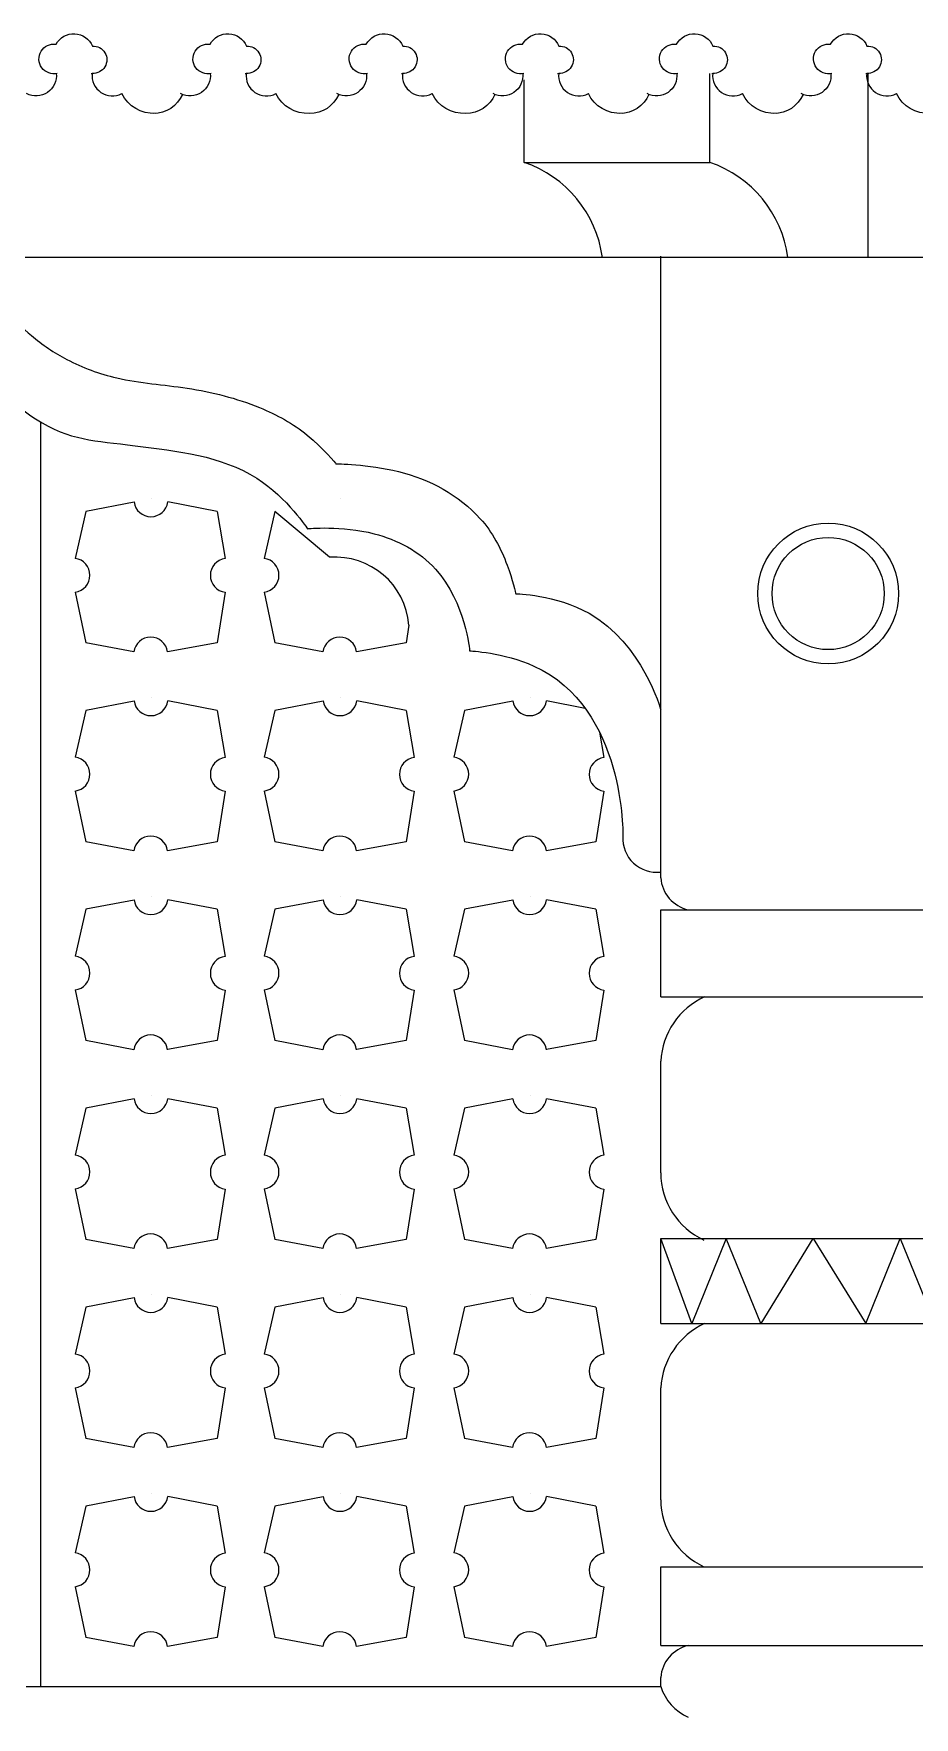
# Model space of a CAD drawing. Header units: millimetres. Extents: x 2399 to 111977, y 1313 to 59551.
# Drawn here: x 42923 to 43914, y 44664 to 46559 of the extents above; entities that cross this region are included whole.
import ezdxf

# ---------------------------------------------------------------- set-up
doc = ezdxf.new("R2010")
doc.units = ezdxf.units.MM
doc.layers.add('main line', color=7, linetype='Continuous', lineweight=13)

msp = doc.modelspace()

# ---------------------------------------------------------------- linework, layer by layer
at = {"layer": 'main line', "color": 7, "linetype": 'Continuous', "lineweight": 13}
for p, q in [((43474.8428, 46414.4103), (43474.8428, 46507.276)), ((43683.7871, 46414.4103), (43683.7871, 46514.6325)), ((43862.0042, 46307.3923), (43862.0042, 46514.6325)), ((43474.8428, 46414.4103), (43683.7871, 46414.4103)), ((45618.0583, 46307.3923), (40149.5606, 46307.3923)), ((43628.5248, 45608.6844), (43628.5248, 46308.781)), ((42930.4951, 46121.9762), (42930.4951, 44698.128)), ((43035.6518, 46031.7514), (42981.2079, 46021.3041)), ((43055.2263, 46035.5075), (43055.1474, 46035.4924)), ((43129.0868, 46021.3041), (43073.6115, 46031.972)), ((43268.0733, 46035.5075), (43267.9944, 46035.4924)), ((42981.2079, 46021.3041), (42969.3229, 45968.5115)), ((43129.0868, 46021.3041), (43138.1285, 45968.2916)), ((43194.055, 46021.3041), (43182.1699, 45968.5115)), ((43255.6748, 45969.6959), (43194.055, 46021.3041)), ((42969.3229, 45930.5208), (42981.2079, 45873.4252)), ((43138.1285, 45930.3009), (43129.0868, 45873.4252)), ((43182.1699, 45930.5208), (43194.055, 45873.4252)), ((43345.1157, 45893.4404), (43341.9339, 45873.4252)), ((43035.4099, 45863.2325), (42981.2079, 45873.4252)), ((43129.0868, 45873.4252), (43073.3907, 45863.2566)), ((43248.2569, 45863.2325), (43194.055, 45873.4252)), ((43341.9339, 45873.4252), (43286.2378, 45863.2566)), ((43035.6518, 45807.7782), (42981.2079, 45797.331)), ((43055.2263, 45811.5344), (43055.1474, 45811.5193)), ((43129.0868, 45797.331), (43073.6115, 45807.9989)), ((43248.4989, 45807.7782), (43194.055, 45797.331)), ((43268.0733, 45811.5344), (43267.9944, 45811.5193)), ((43341.9339, 45797.331), (43286.4585, 45807.9989)), ((43462.0617, 45807.7782), (43407.6178, 45797.331)), ((43481.6361, 45811.5344), (43481.5572, 45811.5193)), ((43543.5405, 45799.6301), (43500.0213, 45807.9989)), ((42981.2079, 45797.331), (42969.3229, 45744.5384)), ((43129.0868, 45797.331), (43138.1285, 45744.3185)), ((43194.055, 45797.331), (43182.1699, 45744.5384)), ((43341.9339, 45797.331), (43350.9755, 45744.3185)), ((43407.6178, 45797.331), (43395.7327, 45744.5384)), ((43559.6765, 45772.8238), (43564.5383, 45744.3185)), ((42969.3229, 45706.5477), (42981.2079, 45649.452)), ((43182.1699, 45706.5477), (43194.055, 45649.452)), ((43395.7327, 45706.5477), (43407.6178, 45649.452)), ((43138.1285, 45706.3278), (43129.0868, 45649.452)), ((43350.9755, 45706.3278), (43341.9339, 45649.452)), ((43564.5383, 45706.3278), (43555.4967, 45649.452)), ((43035.4099, 45639.2594), (42981.2079, 45649.452)), ((43129.0868, 45649.452), (43073.3907, 45639.2834)), ((43248.2569, 45639.2594), (43194.055, 45649.452)), ((43341.9339, 45649.452), (43286.2378, 45639.2834)), ((43461.8197, 45639.2594), (43407.6178, 45649.452)), ((43555.4967, 45649.452), (43499.8006, 45639.2834)), ((43035.6518, 45583.8051), (42981.2079, 45573.3578)), ((43055.2263, 45587.5613), (43055.1474, 45587.5461)), ((43129.0868, 45573.3578), (43073.6115, 45584.0258)), ((43248.4989, 45583.8051), (43194.055, 45573.3578)), ((43268.0733, 45587.5613), (43267.9944, 45587.5461)), ((43341.9339, 45573.3578), (43286.4585, 45584.0258)), ((43462.0617, 45583.8051), (43407.6178, 45573.3578)), ((43481.6361, 45587.5613), (43481.5572, 45587.5461)), ((43555.4967, 45573.3578), (43500.0213, 45584.0258)), ((42981.2079, 45573.3578), (42969.3229, 45520.5653)), ((43129.0868, 45573.3578), (43138.1285, 45520.3454)), ((43194.055, 45573.3578), (43182.1699, 45520.5653)), ((43341.9339, 45573.3578), (43350.9755, 45520.3454)), ((43407.6178, 45573.3578), (43395.7327, 45520.5653)), ((43555.4967, 45573.3578), (43564.5383, 45520.3454)), ((43628.5248, 45474.8649), (43628.5248, 45572.78)), ((43628.5248, 45474.8649), (43628.5248, 45572.78)), ((43628.5248, 45572.78), (43971.9578, 45572.78)), ((42969.3229, 45482.5746), (42981.2079, 45425.4789)), ((43138.1285, 45482.3547), (43129.0868, 45425.4789)), ((43182.1699, 45482.5746), (43194.055, 45425.4789)), ((43350.9755, 45482.3547), (43341.9339, 45425.4789)), ((43395.7327, 45482.5746), (43407.6178, 45425.4789)), ((43564.5383, 45482.3547), (43555.4967, 45425.4789)), ((43628.5248, 45474.8649), (43971.9578, 45474.8649)), ((43035.4099, 45415.2863), (42981.2079, 45425.4789)), ((43129.0868, 45425.4789), (43073.3907, 45415.3103)), ((43248.2569, 45415.2863), (43194.055, 45425.4789)), ((43341.9339, 45425.4789), (43286.2378, 45415.3103)), ((43461.8197, 45415.2863), (43407.6178, 45425.4789)), ((43555.4967, 45425.4789), (43499.8006, 45415.3103)), ((43628.5248, 45276.5234), (43628.5248, 45402.3183)), ((43628.5248, 45276.5234), (43628.5248, 45402.3183)), ((42981.2079, 45349.3847), (42969.3229, 45296.5921)), ((43035.6518, 45359.832), (42981.2079, 45349.3847)), ((43055.2263, 45363.5882), (43055.1474, 45363.573)), ((43129.0868, 45349.3847), (43073.6115, 45360.0527)), ((43129.0868, 45349.3847), (43138.1285, 45296.3722)), ((43194.055, 45349.3847), (43182.1699, 45296.5921)), ((43248.4989, 45359.832), (43194.055, 45349.3847)), ((43268.0733, 45363.5882), (43267.9944, 45363.573)), ((43341.9339, 45349.3847), (43286.4585, 45360.0527)), ((43341.9339, 45349.3847), (43350.9755, 45296.3722)), ((43407.6178, 45349.3847), (43395.7327, 45296.5921)), ((43462.0617, 45359.832), (43407.6178, 45349.3847)), ((43481.6361, 45363.5882), (43481.5572, 45363.573)), ((43555.4967, 45349.3847), (43500.0213, 45360.0527)), ((43555.4967, 45349.3847), (43564.5383, 45296.3722)), ((42969.3229, 45258.6014), (42981.2079, 45201.5058)), ((43138.1285, 45258.3815), (43129.0868, 45201.5058)), ((43182.1699, 45258.6014), (43194.055, 45201.5058)), ((43350.9755, 45258.3815), (43341.9339, 45201.5058)), ((43395.7327, 45258.6014), (43407.6178, 45201.5058)), ((43564.5383, 45258.3815), (43555.4967, 45201.5058)), ((43035.4099, 45191.3131), (42981.2079, 45201.5058)), ((43129.0868, 45201.5058), (43073.3907, 45191.3372)), ((43248.2569, 45191.3131), (43194.055, 45201.5058)), ((43341.9339, 45201.5058), (43286.2378, 45191.3372)), ((43461.8197, 45191.3131), (43407.6178, 45201.5058)), ((43555.4967, 45201.5058), (43499.8006, 45191.3372)), ((43628.5248, 45106.9526), (43628.5248, 45202.6349)), ((43663.5124, 45106.9526), (43628.5248, 45202.6349)), ((43628.5248, 45106.9526), (43628.5248, 45202.6349)), ((43628.5248, 45202.6349), (43971.9578, 45202.6349)), ((43702.2824, 45202.6349), (43663.5124, 45106.9526)), ((43741.0523, 45106.9526), (43702.2824, 45202.6349)), ((43741.6292, 45106.9526), (43800.2413, 45202.6349)), ((43800.2413, 45202.6349), (43859.4302, 45106.9526)), ((43859.4302, 45106.9526), (43898.2002, 45202.6349)), ((43898.2002, 45202.6349), (43936.9701, 45106.9526)), ((43055.2263, 45139.615), (43055.1474, 45139.5999)), ((43268.0733, 45139.615), (43267.9944, 45139.5999)), ((43481.6361, 45139.615), (43481.5572, 45139.5999)), ((42981.2079, 45125.4116), (42969.3229, 45072.619)), ((43035.6518, 45135.8589), (42981.2079, 45125.4116)), ((43129.0868, 45125.4116), (43073.6115, 45136.0795)), ((43129.0868, 45125.4116), (43138.1285, 45072.3991)), ((43194.055, 45125.4116), (43182.1699, 45072.619)), ((43248.4989, 45135.8589), (43194.055, 45125.4116)), ((43341.9339, 45125.4116), (43286.4585, 45136.0795)), ((43341.9339, 45125.4116), (43350.9755, 45072.3991)), ((43407.6178, 45125.4116), (43395.7327, 45072.619)), ((43462.0617, 45135.8589), (43407.6178, 45125.4116)), ((43555.4967, 45125.4116), (43500.0213, 45136.0795)), ((43555.4967, 45125.4116), (43564.5383, 45072.3991)), ((43628.5248, 45106.9526), (43971.9578, 45106.9526)), ((42969.3229, 45034.6283), (42981.2079, 44977.5327)), ((43138.1285, 45034.4084), (43129.0868, 44977.5327)), ((43182.1699, 45034.6283), (43194.055, 44977.5327)), ((43350.9755, 45034.4084), (43341.9339, 44977.5327)), ((43395.7327, 45034.6283), (43407.6178, 44977.5327)), ((43564.5383, 45034.4084), (43555.4967, 44977.5327)), ((43628.5248, 44908.6111), (43628.5248, 45034.406)), ((43628.5248, 44908.6111), (43628.5248, 45034.406)), ((43035.4099, 44967.34), (42981.2079, 44977.5327)), ((43129.0868, 44977.5327), (43073.3907, 44967.3641)), ((43248.2569, 44967.34), (43194.055, 44977.5327)), ((43341.9339, 44977.5327), (43286.2378, 44967.3641)), ((43461.8197, 44967.34), (43407.6178, 44977.5327)), ((43555.4967, 44977.5327), (43499.8006, 44967.3641)), ((43035.6518, 44911.8857), (42981.2079, 44901.4385)), ((43055.2263, 44915.6419), (43055.1474, 44915.6268)), ((43129.0868, 44901.4385), (43073.6115, 44912.1064)), ((43248.4989, 44911.8857), (43194.055, 44901.4385)), ((43268.0733, 44915.6419), (43267.9944, 44915.6268)), ((43341.9339, 44901.4385), (43286.4585, 44912.1064)), ((43462.0617, 44911.8857), (43407.6178, 44901.4385)), ((43481.6361, 44915.6419), (43481.5572, 44915.6268)), ((43555.4967, 44901.4385), (43500.0213, 44912.1064)), ((42981.2079, 44901.4385), (42969.3229, 44848.6459)), ((43129.0868, 44901.4385), (43138.1285, 44848.426)), ((43194.055, 44901.4385), (43182.1699, 44848.6459)), ((43341.9339, 44901.4385), (43350.9755, 44848.426)), ((43407.6178, 44901.4385), (43395.7327, 44848.6459)), ((43555.4967, 44901.4385), (43564.5383, 44848.426)), ((43628.5248, 44744.3672), (43628.5248, 44833.0405)), ((43628.5248, 44744.3672), (43628.5248, 44833.0405)), ((43628.5248, 44833.0405), (43971.9578, 44833.0405)), ((42969.3229, 44810.6552), (42981.2079, 44753.5595)), ((43138.1285, 44810.4353), (43129.0868, 44753.5595)), ((43182.1699, 44810.6552), (43194.055, 44753.5595)), ((43350.9755, 44810.4353), (43341.9339, 44753.5595)), ((43395.7327, 44810.6552), (43407.6178, 44753.5595)), ((43564.5383, 44810.4353), (43555.4967, 44753.5595)), ((43035.4099, 44743.3669), (42981.2079, 44753.5595)), ((43129.0868, 44753.5595), (43073.3907, 44743.391)), ((43248.2569, 44743.3669), (43194.055, 44753.5595)), ((43341.9339, 44753.5595), (43286.2378, 44743.391)), ((43461.8197, 44743.3669), (43407.6178, 44753.5595)), ((43555.4967, 44753.5595), (43499.8006, 44743.391)), ((43628.5248, 44744.3672), (43971.9578, 44744.3672)), ((43628.5248, 44698.128), (43628.5248, 44708.4628)), ((42914.2119, 44698.128), (43628.5248, 44698.128))]:
    msp.add_line(p, q, dxfattribs=at)
at = {"layer": 'main line', "color": 7, "linetype": 'Continuous', "lineweight": 13, "flags": 128}
for points in [[(42949.2198, 46514.6325, -1.219803903), (42947.7894, 46547.3144, -0.63216014), (42988.7534, 46545.3161, -1.067465283), (42988.5186, 46514.6325, 0.60309642), (43021.9104, 46491.8662)], [(42949.2198, 46514.6325, -1.219803903), (42947.7894, 46547.3144, -0.63216014), (42988.7534, 46545.3161, -1.067465283), (42988.5186, 46514.6325, 0.60309642), (43021.9104, 46491.8662)], [(42949.2198, 46514.6325, -1.219803903), (42947.7894, 46547.3144, -0.63216014), (42988.7534, 46545.3161, -1.067465283), (42988.5186, 46514.6325, 0.60309642), (43021.9104, 46491.8662)], [(42949.2198, 46514.6325, -1.219803903), (42947.7894, 46547.3144, -0.63216014), (42988.7534, 46545.3161, -1.067465283), (42988.5186, 46514.6325, 0.60309642), (43021.9104, 46491.8662)], [(42949.2198, 46514.6325, -1.219803903), (42947.7894, 46547.3144, -0.63216014), (42988.7534, 46545.3161, -1.067465283), (42988.5186, 46514.6325, 0.60309642), (43021.9104, 46491.8662)], [(42949.2198, 46514.6325, -1.219803903), (42947.7894, 46547.3144, -0.63216014), (42988.7534, 46545.3161, -1.067465283), (42988.5186, 46514.6325, 0.60309642), (43021.9104, 46491.8662)], [(43122.6318, 46514.6325, -1.219803903), (43121.2013, 46547.3144, -0.63216014), (43162.1654, 46545.3161, -1.067465283), (43161.9306, 46514.6325, 0.60309642), (43195.3224, 46491.8662)], [(43122.6318, 46514.6325, -1.219803903), (43121.2013, 46547.3144, -0.63216014), (43162.1654, 46545.3161, -1.067465283), (43161.9306, 46514.6325, 0.60309642), (43195.3224, 46491.8662)], [(43122.6318, 46514.6325, -1.219803903), (43121.2013, 46547.3144, -0.63216014), (43162.1654, 46545.3161, -1.067465283), (43161.9306, 46514.6325, 0.60309642), (43195.3224, 46491.8662)], [(43122.6318, 46514.6325, -1.219803903), (43121.2013, 46547.3144, -0.63216014), (43162.1654, 46545.3161, -1.067465283), (43161.9306, 46514.6325, 0.60309642), (43195.3224, 46491.8662)], [(43122.6318, 46514.6325, -1.219803903), (43121.2013, 46547.3144, -0.63216014), (43162.1654, 46545.3161, -1.067465283), (43161.9306, 46514.6325, 0.60309642), (43195.3224, 46491.8662)], [(43122.6318, 46514.6325, -1.219803903), (43121.2013, 46547.3144, -0.63216014), (43162.1654, 46545.3161, -1.067465283), (43161.9306, 46514.6325, 0.60309642), (43195.3224, 46491.8662)], [(43298.4985, 46514.6325, -1.219803903), (43297.068, 46547.3144, -0.63216014), (43338.032, 46545.3161, -1.067465283), (43337.7973, 46514.6325, 0.60309642), (43371.1891, 46491.8662)], [(43298.4985, 46514.6325, -1.219803903), (43297.068, 46547.3144, -0.63216014), (43338.032, 46545.3161, -1.067465283), (43337.7973, 46514.6325, 0.60309642), (43371.1891, 46491.8662)], [(43298.4985, 46514.6325, -1.219803903), (43297.068, 46547.3144, -0.63216014), (43338.032, 46545.3161, -1.067465283), (43337.7973, 46514.6325, 0.60309642), (43371.1891, 46491.8662)], [(43298.4985, 46514.6325, -1.219803903), (43297.068, 46547.3144, -0.63216014), (43338.032, 46545.3161, -1.067465283), (43337.7973, 46514.6325, 0.60309642), (43371.1891, 46491.8662)], [(43298.4985, 46514.6325, -1.219803903), (43297.068, 46547.3144, -0.63216014), (43338.032, 46545.3161, -1.067465283), (43337.7973, 46514.6325, 0.60309642), (43371.1891, 46491.8662)], [(43298.4985, 46514.6325, -1.219803903), (43297.068, 46547.3144, -0.63216014), (43338.032, 46545.3161, -1.067465283), (43337.7973, 46514.6325, 0.60309642), (43371.1891, 46491.8662)], [(43474.3652, 46514.6325, -1.219803903), (43472.9347, 46547.3144, -0.63216014), (43513.8987, 46545.3161, -1.067465283), (43513.664, 46514.6325, 0.60309642), (43547.0557, 46491.8662)], [(43474.3652, 46514.6325, -1.219803903), (43472.9347, 46547.3144, -0.63216014), (43513.8987, 46545.3161, -1.067465283), (43513.664, 46514.6325, 0.60309642), (43547.0557, 46491.8662)], [(43474.3652, 46514.6325, -1.219803903), (43472.9347, 46547.3144, -0.63216014), (43513.8987, 46545.3161, -1.067465283), (43513.664, 46514.6325, 0.60309642), (43547.0557, 46491.8662)], [(43474.3652, 46514.6325, -1.219803903), (43472.9347, 46547.3144, -0.63216014), (43513.8987, 46545.3161, -1.067465283), (43513.664, 46514.6325, 0.60309642), (43547.0557, 46491.8662)], [(43474.3652, 46514.6325, -1.219803903), (43472.9347, 46547.3144, -0.63216014), (43513.8987, 46545.3161, -1.067465283), (43513.664, 46514.6325, 0.60309642), (43547.0557, 46491.8662)], [(43474.3652, 46514.6325, -1.219803903), (43472.9347, 46547.3144, -0.63216014), (43513.8987, 46545.3161, -1.067465283), (43513.664, 46514.6325, 0.60309642), (43547.0557, 46491.8662)], [(43647.7771, 46514.6325, -1.219803903), (43646.3467, 46547.3144, -0.63216014), (43687.3107, 46545.3161, -1.067465283), (43687.0759, 46514.6325, 0.60309642), (43720.4677, 46491.8662)], [(43647.7771, 46514.6325, -1.219803903), (43646.3467, 46547.3144, -0.63216014), (43687.3107, 46545.3161, -1.067465283), (43687.0759, 46514.6325, 0.60309642), (43720.4677, 46491.8662)], [(43647.7771, 46514.6325, -1.219803903), (43646.3467, 46547.3144, -0.63216014), (43687.3107, 46545.3161, -1.067465283), (43687.0759, 46514.6325, 0.60309642), (43720.4677, 46491.8662)], [(43647.7771, 46514.6325, -1.219803903), (43646.3467, 46547.3144, -0.63216014), (43687.3107, 46545.3161, -1.067465283), (43687.0759, 46514.6325, 0.60309642), (43720.4677, 46491.8662)], [(43647.7771, 46514.6325, -1.219803903), (43646.3467, 46547.3144, -0.63216014), (43687.3107, 46545.3161, -1.067465283), (43687.0759, 46514.6325, 0.60309642), (43720.4677, 46491.8662)], [(43647.7771, 46514.6325, -1.219803903), (43646.3467, 46547.3144, -0.63216014), (43687.3107, 46545.3161, -1.067465283), (43687.0759, 46514.6325, 0.60309642), (43720.4677, 46491.8662)], [(43821.1891, 46514.6325, -1.219803903), (43819.7586, 46547.3144, -0.63216014), (43860.7227, 46545.3161, -1.067465283), (43860.4879, 46514.6325, 0.60309642), (43893.8797, 46491.8662)], [(43821.1891, 46514.6325, -1.219803903), (43819.7586, 46547.3144, -0.63216014), (43860.7227, 46545.3161, -1.067465283), (43860.4879, 46514.6325, 0.60309642), (43893.8797, 46491.8662)], [(43821.1891, 46514.6325, -1.219803903), (43819.7586, 46547.3144, -0.63216014), (43860.7227, 46545.3161, -1.067465283), (43860.4879, 46514.6325, 0.60309642), (43893.8797, 46491.8662)], [(43821.1891, 46514.6325, -1.219803903), (43819.7586, 46547.3144, -0.63216014), (43860.7227, 46545.3161, -1.067465283), (43860.4879, 46514.6325, 0.60309642), (43893.8797, 46491.8662)], [(43821.1891, 46514.6325, -1.219803903), (43819.7586, 46547.3144, -0.63216014), (43860.7227, 46545.3161, -1.067465283), (43860.4879, 46514.6325, 0.60309642), (43893.8797, 46491.8662)], [(43821.1891, 46514.6325, -1.219803903), (43819.7586, 46547.3144, -0.63216014), (43860.7227, 46545.3161, -1.067465283), (43860.4879, 46514.6325, 0.60309642), (43893.8797, 46491.8662)], [(42948.0221, 46514.6325, -0.60309642), (42914.6303, 46491.8662)], [(42948.0221, 46514.6325, -0.60309642), (42914.6303, 46491.8662)], [(42948.0221, 46514.6325, -0.60309642), (42914.6303, 46491.8662)], [(42948.0221, 46514.6325, -0.60309642), (42914.6303, 46491.8662)], [(42948.0221, 46514.6325, -0.60309642), (42914.6303, 46491.8662)], [(42948.0221, 46514.6325, -0.60309642), (42914.6303, 46491.8662)], [(42987.3209, 46514.6325, 0.017938026), (42988.4923, 46514.3886)], [(42987.3209, 46514.6325, 0.017938026), (42988.4923, 46514.3886)], [(42987.3209, 46514.6325, 0.017938026), (42988.4923, 46514.3886)], [(42987.3209, 46514.6325, 0.017938026), (42988.4923, 46514.3886)], [(42987.3209, 46514.6325, 0.017938026), (42988.4923, 46514.3886)], [(42987.3209, 46514.6325, 0.017938026), (42988.4923, 46514.3886)], [(43121.4341, 46514.6325, -0.60309642), (43088.0423, 46491.8662)], [(43121.4341, 46514.6325, -0.60309642), (43088.0423, 46491.8662)], [(43121.4341, 46514.6325, -0.60309642), (43088.0423, 46491.8662)], [(43121.4341, 46514.6325, -0.60309642), (43088.0423, 46491.8662)], [(43121.4341, 46514.6325, -0.60309642), (43088.0423, 46491.8662)], [(43121.4341, 46514.6325, -0.60309642), (43088.0423, 46491.8662)], [(43160.7329, 46514.6325, 0.017938026), (43161.9042, 46514.3886)], [(43160.7329, 46514.6325, 0.017938026), (43161.9042, 46514.3886)], [(43160.7329, 46514.6325, 0.017938026), (43161.9042, 46514.3886)], [(43160.7329, 46514.6325, 0.017938026), (43161.9042, 46514.3886)], [(43160.7329, 46514.6325, 0.017938026), (43161.9042, 46514.3886)], [(43160.7329, 46514.6325, 0.017938026), (43161.9042, 46514.3886)], [(43297.3008, 46514.6325, -0.60309642), (43263.909, 46491.8662)], [(43297.3008, 46514.6325, -0.60309642), (43263.909, 46491.8662)], [(43297.3008, 46514.6325, -0.60309642), (43263.909, 46491.8662)], [(43297.3008, 46514.6325, -0.60309642), (43263.909, 46491.8662)], [(43297.3008, 46514.6325, -0.60309642), (43263.909, 46491.8662)], [(43297.3008, 46514.6325, -0.60309642), (43263.909, 46491.8662)], [(43336.5996, 46514.6325, 0.017938026), (43337.7709, 46514.3886)], [(43336.5996, 46514.6325, 0.017938026), (43337.7709, 46514.3886)], [(43336.5996, 46514.6325, 0.017938026), (43337.7709, 46514.3886)], [(43336.5996, 46514.6325, 0.017938026), (43337.7709, 46514.3886)], [(43336.5996, 46514.6325, 0.017938026), (43337.7709, 46514.3886)], [(43336.5996, 46514.6325, 0.017938026), (43337.7709, 46514.3886)], [(43473.1675, 46514.6325, -0.60309642), (43439.7757, 46491.8662)], [(43473.1675, 46514.6325, -0.60309642), (43439.7757, 46491.8662)], [(43473.1675, 46514.6325, -0.60309642), (43439.7757, 46491.8662)], [(43473.1675, 46514.6325, -0.60309642), (43439.7757, 46491.8662)], [(43473.1675, 46514.6325, -0.60309642), (43439.7757, 46491.8662)], [(43473.1675, 46514.6325, -0.60309642), (43439.7757, 46491.8662)], [(43512.4663, 46514.6325, 0.017938026), (43513.6376, 46514.3886)], [(43512.4663, 46514.6325, 0.017938026), (43513.6376, 46514.3886)], [(43512.4663, 46514.6325, 0.017938026), (43513.6376, 46514.3886)], [(43512.4663, 46514.6325, 0.017938026), (43513.6376, 46514.3886)], [(43512.4663, 46514.6325, 0.017938026), (43513.6376, 46514.3886)], [(43512.4663, 46514.6325, 0.017938026), (43513.6376, 46514.3886)], [(43646.5794, 46514.6325, -0.60309642), (43613.1877, 46491.8662)], [(43646.5794, 46514.6325, -0.60309642), (43613.1877, 46491.8662)], [(43646.5794, 46514.6325, -0.60309642), (43613.1877, 46491.8662)], [(43646.5794, 46514.6325, -0.60309642), (43613.1877, 46491.8662)], [(43646.5794, 46514.6325, -0.60309642), (43613.1877, 46491.8662)], [(43646.5794, 46514.6325, -0.60309642), (43613.1877, 46491.8662)], [(43685.8782, 46514.6325, 0.017938026), (43687.0496, 46514.3886)], [(43685.8782, 46514.6325, 0.017938026), (43687.0496, 46514.3886)], [(43685.8782, 46514.6325, 0.017938026), (43687.0496, 46514.3886)], [(43685.8782, 46514.6325, 0.017938026), (43687.0496, 46514.3886)], [(43685.8782, 46514.6325, 0.017938026), (43687.0496, 46514.3886)], [(43685.8782, 46514.6325, 0.017938026), (43687.0496, 46514.3886)], [(43819.9914, 46514.6325, -0.60309642), (43786.5996, 46491.8662)], [(43819.9914, 46514.6325, -0.60309642), (43786.5996, 46491.8662)], [(43819.9914, 46514.6325, -0.60309642), (43786.5996, 46491.8662)], [(43819.9914, 46514.6325, -0.60309642), (43786.5996, 46491.8662)], [(43819.9914, 46514.6325, -0.60309642), (43786.5996, 46491.8662)], [(43819.9914, 46514.6325, -0.60309642), (43786.5996, 46491.8662)], [(43859.2902, 46514.6325, 0.017938026), (43860.4616, 46514.3886)], [(43859.2902, 46514.6325, 0.017938026), (43860.4616, 46514.3886)], [(43859.2902, 46514.6325, 0.017938026), (43860.4616, 46514.3886)], [(43859.2902, 46514.6325, 0.017938026), (43860.4616, 46514.3886)], [(43859.2902, 46514.6325, 0.017938026), (43860.4616, 46514.3886)], [(43859.2902, 46514.6325, 0.017938026), (43860.4616, 46514.3886)], [(43059.8381, 46469.5227, -0.304535594), (43021.9104, 46491.8662)], [(43059.8381, 46469.5227, -0.304535594), (43021.9104, 46491.8662)], [(43059.8381, 46469.5227, -0.304535594), (43021.9104, 46491.8662)], [(43059.8381, 46469.5227, -0.304535594), (43021.9104, 46491.8662)], [(43059.8381, 46469.5227, -0.304535594), (43021.9104, 46491.8662)], [(43059.8381, 46469.5227, -0.304535594), (43021.9104, 46491.8662)], [(43090.1567, 46490.8813, -0.304535594), (43057.3834, 46469.5227)], [(43090.1567, 46490.8813, -0.304535594), (43057.3834, 46469.5227)], [(43090.1567, 46490.8813, -0.304535594), (43057.3834, 46469.5227)], [(43090.1567, 46490.8813, -0.304535594), (43057.3834, 46469.5227)], [(43090.1567, 46490.8813, -0.304535594), (43057.3834, 46469.5227)], [(43090.1567, 46490.8813, -0.304535594), (43057.3834, 46469.5227)], [(43233.25, 46469.5227, -0.304535594), (43195.3224, 46491.8662)], [(43233.25, 46469.5227, -0.304535594), (43195.3224, 46491.8662)], [(43233.25, 46469.5227, -0.304535594), (43195.3224, 46491.8662)], [(43233.25, 46469.5227, -0.304535594), (43195.3224, 46491.8662)], [(43233.25, 46469.5227, -0.304535594), (43195.3224, 46491.8662)], [(43233.25, 46469.5227, -0.304535594), (43195.3224, 46491.8662)], [(43266.0234, 46490.8813, -0.304535594), (43233.25, 46469.5227)], [(43266.0234, 46490.8813, -0.304535594), (43233.25, 46469.5227)], [(43266.0234, 46490.8813, -0.304535594), (43233.25, 46469.5227)], [(43266.0234, 46490.8813, -0.304535594), (43233.25, 46469.5227)], [(43266.0234, 46490.8813, -0.304535594), (43233.25, 46469.5227)], [(43266.0234, 46490.8813, -0.304535594), (43233.25, 46469.5227)], [(43409.1167, 46469.5227, -0.304535594), (43371.1891, 46491.8662)], [(43409.1167, 46469.5227, -0.304535594), (43371.1891, 46491.8662)], [(43409.1167, 46469.5227, -0.304535594), (43371.1891, 46491.8662)], [(43409.1167, 46469.5227, -0.304535594), (43371.1891, 46491.8662)], [(43409.1167, 46469.5227, -0.304535594), (43371.1891, 46491.8662)], [(43409.1167, 46469.5227, -0.304535594), (43371.1891, 46491.8662)], [(43441.8901, 46490.8813, -0.304535594), (43409.1167, 46469.5227)], [(43441.8901, 46490.8813, -0.304535594), (43409.1167, 46469.5227)], [(43441.8901, 46490.8813, -0.304535594), (43409.1167, 46469.5227)], [(43441.8901, 46490.8813, -0.304535594), (43409.1167, 46469.5227)], [(43441.8901, 46490.8813, -0.304535594), (43409.1167, 46469.5227)], [(43441.8901, 46490.8813, -0.304535594), (43409.1167, 46469.5227)], [(43584.9834, 46469.5227, -0.304535594), (43547.0557, 46491.8662)], [(43584.9834, 46469.5227, -0.304535594), (43547.0557, 46491.8662)], [(43584.9834, 46469.5227, -0.304535594), (43547.0557, 46491.8662)], [(43584.9834, 46469.5227, -0.304535594), (43547.0557, 46491.8662)], [(43584.9834, 46469.5227, -0.304535594), (43547.0557, 46491.8662)], [(43584.9834, 46469.5227, -0.304535594), (43547.0557, 46491.8662)], [(43615.3021, 46490.8813, -0.304535594), (43582.5287, 46469.5227)], [(43615.3021, 46490.8813, -0.304535594), (43582.5287, 46469.5227)], [(43615.3021, 46490.8813, -0.304535594), (43582.5287, 46469.5227)], [(43615.3021, 46490.8813, -0.304535594), (43582.5287, 46469.5227)], [(43615.3021, 46490.8813, -0.304535594), (43582.5287, 46469.5227)], [(43615.3021, 46490.8813, -0.304535594), (43582.5287, 46469.5227)], [(43758.3954, 46469.5227, -0.304535594), (43720.4677, 46491.8662)], [(43758.3954, 46469.5227, -0.304535594), (43720.4677, 46491.8662)], [(43758.3954, 46469.5227, -0.304535594), (43720.4677, 46491.8662)], [(43758.3954, 46469.5227, -0.304535594), (43720.4677, 46491.8662)], [(43758.3954, 46469.5227, -0.304535594), (43720.4677, 46491.8662)], [(43758.3954, 46469.5227, -0.304535594), (43720.4677, 46491.8662)], [(43788.714, 46490.8813, -0.304535594), (43755.9407, 46469.5227)], [(43788.714, 46490.8813, -0.304535594), (43755.9407, 46469.5227)], [(43788.714, 46490.8813, -0.304535594), (43755.9407, 46469.5227)], [(43788.714, 46490.8813, -0.304535594), (43755.9407, 46469.5227)], [(43788.714, 46490.8813, -0.304535594), (43755.9407, 46469.5227)], [(43788.714, 46490.8813, -0.304535594), (43755.9407, 46469.5227)], [(43931.8074, 46469.5227, -0.304535594), (43893.8797, 46491.8662)], [(43931.8074, 46469.5227, -0.304535594), (43893.8797, 46491.8662)], [(43931.8074, 46469.5227, -0.304535594), (43893.8797, 46491.8662)], [(43931.8074, 46469.5227, -0.304535594), (43893.8797, 46491.8662)], [(43931.8074, 46469.5227, -0.304535594), (43893.8797, 46491.8662)], [(43931.8074, 46469.5227, -0.304535594), (43893.8797, 46491.8662)]]:
    msp.add_lwpolyline(points, format="xyb", dxfattribs=at)
at = {"layer": 'main line', "color": 7, "linetype": 'Continuous', "lineweight": 13}
for radius in [79.3031, 63.1589]:
    msp.add_circle((43817.0356, 45928.8788), radius, dxfattribs=at)
for centre, radius, start, end in [((43431.9672, 46289.4625), 132.0994, 7.8008289, 71.0604356), ((43640.9115, 46289.4625), 132.0994, 7.8008289, 71.0604356), ((43054.6161, 46034.53), 19.1668, 187.6696103, 352.3303897), ((42966.7648, 45949.5162), 19.1668, 277.6696103, 82.3303897), ((43140.6865, 45949.2962), 19.1668, 97.6696103, 262.3303897), ((43179.6119, 45949.5162), 19.1668, 277.6696103, 82.3303897), ((43261.9765, 45886.5063), 83.428, 4.7676602, 94.3318845), ((43054.3962, 45860.6084), 19.1668, 7.6696103, 172.3303897), ((43267.2433, 45860.6084), 19.1668, 7.6696103, 172.3303897), ((43054.6161, 45810.5569), 19.1668, 187.6696103, 352.3303897), ((43267.4632, 45810.5569), 19.1668, 187.6696103, 352.3303897), ((43481.026, 45810.5569), 19.1668, 187.6696103, 352.3303897), ((42966.7648, 45725.543), 19.1668, 277.6696103, 82.3303897), ((43179.6119, 45725.543), 19.1668, 277.6696103, 82.3303897), ((43393.1747, 45725.543), 19.1668, 277.6696103, 82.3303897), ((43140.6865, 45725.3231), 19.1668, 97.6696103, 262.3303897), ((43353.5335, 45725.3231), 19.1668, 97.6696103, 262.3303897), ((43567.0963, 45725.3231), 19.1668, 97.6696103, 262.3303897), ((43054.3962, 45636.6353), 19.1668, 7.6696103, 172.3303897), ((43267.2433, 45636.6353), 19.1668, 7.6696103, 172.3303897), ((43480.8061, 45636.6353), 19.1668, 7.6696103, 172.3303897), ((43624.0115, 45653.2459), 38.2071, 176.8607904, 276.7840138), ((43668.6602, 45611.9862), 40.271, 184.7030503, 256.7953125), ((43054.6161, 45586.5838), 19.1668, 187.6696103, 352.3303897), ((43267.4632, 45586.5838), 19.1668, 187.6696103, 352.3303897), ((43481.026, 45586.5838), 19.1668, 187.6696103, 352.3303897), ((42966.7648, 45501.5699), 19.1668, 277.6696103, 82.3303897), ((43140.6865, 45501.35), 19.1668, 97.6696103, 262.3303897), ((43179.6119, 45501.5699), 19.1668, 277.6696103, 82.3303897), ((43353.5335, 45501.35), 19.1668, 97.6696103, 262.3303897), ((43393.1747, 45501.5699), 19.1668, 277.6696103, 82.3303897), ((43567.0963, 45501.35), 19.1668, 97.6696103, 262.3303897), ((43713.7814, 45397.4543), 85.3953, 114.9741641, 176.7347332), ((43054.3962, 45412.6622), 19.1668, 7.6696103, 172.3303897), ((43267.2433, 45412.6622), 19.1668, 7.6696103, 172.3303897), ((43480.8061, 45412.6622), 19.1668, 7.6696103, 172.3303897), ((43054.6161, 45362.6107), 19.1668, 187.6696103, 352.3303897), ((43267.4632, 45362.6107), 19.1668, 187.6696103, 352.3303897), ((43481.026, 45362.6107), 19.1668, 187.6696103, 352.3303897), ((42966.7648, 45277.5968), 19.1668, 277.6696103, 82.3303897), ((43140.6865, 45277.3769), 19.1668, 97.6696103, 262.3303897), ((43179.6119, 45277.5968), 19.1668, 277.6696103, 82.3303897), ((43353.5335, 45277.3769), 19.1668, 97.6696103, 262.3303897), ((43393.1747, 45277.5968), 19.1668, 277.6696103, 82.3303897), ((43567.0963, 45277.3769), 19.1668, 97.6696103, 262.3303897), ((43712.9666, 45277.352), 84.4459, 180.5622234, 244.7845931), ((43054.3962, 45188.6891), 19.1668, 7.6696103, 172.3303897), ((43267.2433, 45188.6891), 19.1668, 7.6696103, 172.3303897), ((43480.8061, 45188.6891), 19.1668, 7.6696103, 172.3303897), ((43054.6161, 45138.6376), 19.1668, 187.6696103, 352.3303897), ((43267.4632, 45138.6376), 19.1668, 187.6696103, 352.3303897), ((43481.026, 45138.6376), 19.1668, 187.6696103, 352.3303897), ((43713.7814, 45029.542), 85.3953, 114.9741641, 176.7347332), ((42966.7648, 45053.6237), 19.1668, 277.6696103, 82.3303897), ((43140.6865, 45053.4038), 19.1668, 97.6696103, 262.3303897), ((43179.6119, 45053.6237), 19.1668, 277.6696103, 82.3303897), ((43353.5335, 45053.4038), 19.1668, 97.6696103, 262.3303897), ((43393.1747, 45053.6237), 19.1668, 277.6696103, 82.3303897), ((43567.0963, 45053.4038), 19.1668, 97.6696103, 262.3303897), ((43054.3962, 44964.7159), 19.1668, 7.6696103, 172.3303897), ((43267.2433, 44964.7159), 19.1668, 7.6696103, 172.3303897), ((43480.8061, 44964.7159), 19.1668, 7.6696103, 172.3303897), ((43054.6161, 44914.6644), 19.1668, 187.6696103, 352.3303897), ((43267.4632, 44914.6644), 19.1668, 187.6696103, 352.3303897), ((43481.026, 44914.6644), 19.1668, 187.6696103, 352.3303897), ((43712.9666, 44909.4397), 84.4459, 180.5622234, 244.7845931), ((42966.7648, 44829.6505), 19.1668, 277.6696103, 82.3303897), ((43140.6865, 44829.4306), 19.1668, 97.6696103, 262.3303897), ((43179.6119, 44829.6505), 19.1668, 277.6696103, 82.3303897), ((43353.5335, 44829.4306), 19.1668, 97.6696103, 262.3303897), ((43393.1747, 44829.6505), 19.1668, 277.6696103, 82.3303897), ((43567.0963, 44829.4306), 19.1668, 97.6696103, 262.3303897), ((43054.3962, 44740.7428), 19.1668, 7.6696103, 172.3303897), ((43267.2433, 44740.7428), 19.1668, 7.6696103, 172.3303897), ((43480.8061, 44740.7428), 19.1668, 7.6696103, 172.3303897), ((43668.6602, 44705.1609), 40.271, 103.2046875, 175.2969497), ((43683.6956, 44716.3727), 58.1093, 198.2987864, 245.39452)]:
    msp.add_arc(centre, radius, start, end, dxfattribs=at)
for points, knots in [([(42883.2071, 46256.2064), (42883.2071, 46256.2064), (42900.0977, 46236.186), (42920.0125, 46219.401), (42932.3094, 46209.0366), (42945.6472, 46199.9823), (42959.876, 46192.4835), (42977.6504, 46183.1163), (42996.5848, 46176.1759), (43016.1682, 46171.6871), (43042.2013, 46165.7198), (43068.9915, 46164.0997), (43095.4094, 46160.0865), (43123.3702, 46155.839), (43150.8911, 46148.9357), (43177.0475, 46138.2117), (43196.2505, 46130.3386), (43214.5591, 46120.3428), (43230.6517, 46107.2633), (43248.3772, 46092.8566), (43262.9159, 46074.9991), (43262.9159, 46074.9991)], [0, 0, 0, 0, 1, 1, 1, 2, 2, 2, 3, 3, 3, 4, 4, 4, 5, 5, 5, 6, 6, 6, 7, 7, 7, 7]), ([(42882.8121, 46155.3639), (42887.4649, 46151.687), (42922.749, 46126.674), (42924.7196, 46125.4485), (42964.5461, 46100.6796), (42990.1608, 46101.4128), (43036.9221, 46095.3839), (43084.4183, 46089.2603), (43133.6241, 46084.2728), (43173.7938, 46058.7093), (43208.3125, 46036.742), (43231.2285, 46001.2745), (43231.2285, 46001.2745)], [0, 0, 0, 0, 1, 1, 1, 2, 2, 2, 3, 3, 3, 4, 4, 4, 4]), ([(43262.9159, 46074.9991), (43262.9159, 46074.9991), (43298.8552, 46074.7468), (43333.4737, 46066.202), (43368.6677, 46057.5152), (43401.3683, 46039.9976), (43425.441, 46013.1047), (43439.0184, 45997.9366), (43448.615, 45979.8013), (43455.6862, 45960.7185), (43461.4931, 45945.0474), (43465.3591, 45928.7283), (43465.3591, 45928.7283)], [0, 0, 0, 0, 1, 1, 1, 2, 2, 2, 3, 3, 3, 4, 4, 4, 4]), ([(43231.2285, 46002.051), (43231.2285, 46002.051), (43269.4896, 46005.5621), (43305.8494, 45996.2162), (43332.1938, 45989.4447), (43356.8675, 45976.5493), (43374.9995, 45956.2924), (43408.742, 45918.5956), (43413.3967, 45864.3705), (43413.3967, 45864.3705)], [0, 0, 0, 0, 1, 1, 1, 2, 2, 2, 3, 3, 3, 3]), ([(43465.3591, 45928.7283), (43465.3591, 45928.7283), (43510.3943, 45927.8196), (43547.9103, 45906.6088), (43608.0378, 45872.6138), (43628.5248, 45797.9606), (43628.5248, 45797.9606)], [0, 0, 0, 0, 1, 1, 1, 2, 2, 2, 2]), ([(43413.3967, 45864.3705), (43413.3967, 45864.3705), (43451.7376, 45862.7904), (43485.8161, 45847.2843), (43589.3449, 45800.1777), (43585.8617, 45655.3382), (43585.8617, 45655.3382)], [0, 0, 0, 0, 1, 1, 1, 2, 2, 2, 2])]:
    msp.add_open_spline(points, degree=3, knots=knots, dxfattribs=at)

doc.saveas('drawing.dxf')
